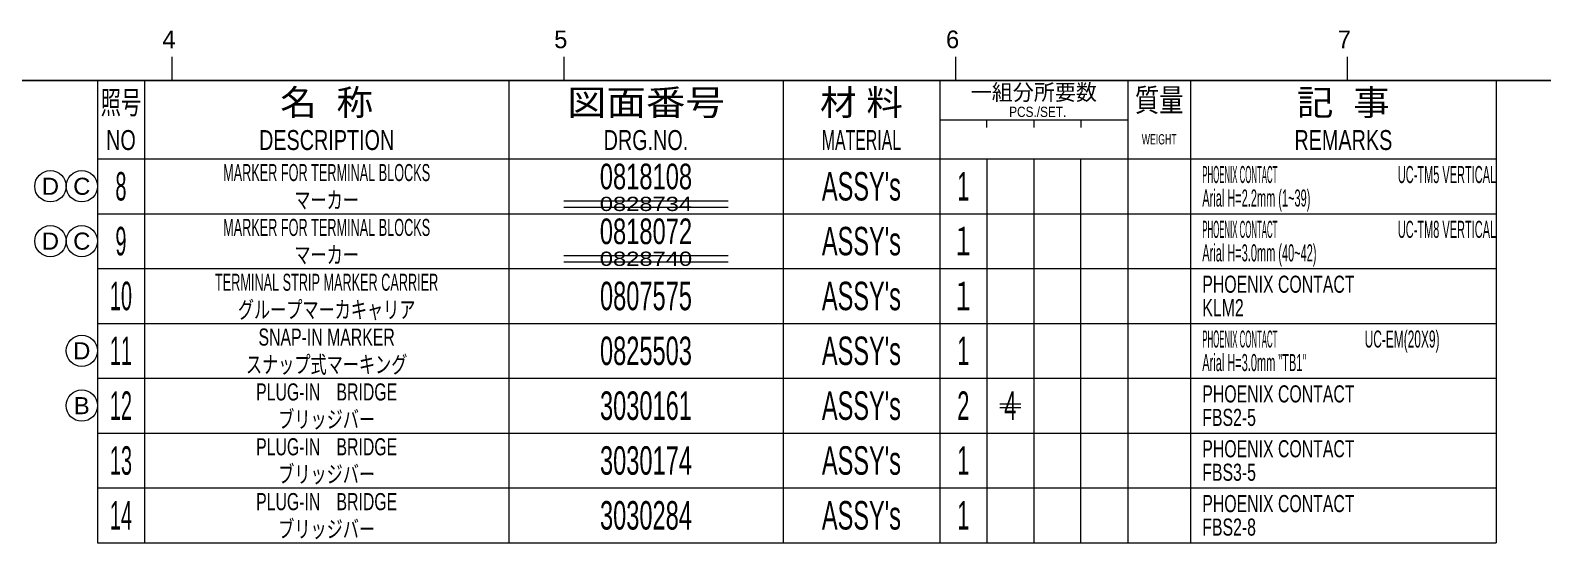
# Model space of a CAD drawing. Header units: millimetres. Extents: x 7 to 587, y 2 to 418.
# Drawn here: x 214.9 to 407.9, y 351 to 416.4 of the extents above; entities that cross this region are included whole.
import ezdxf
from ezdxf.enums import TextEntityAlignment as Align

# ---------------------------------------------------------------- set-up
doc = ezdxf.new("R2010")
doc.units = ezdxf.units.MM
for name, color, linetype in [('GR1_05', 7, 'Continuous'), ('図面枠C7M', 7, 'Continuous'), ('表題、部品表_01', 7, 'Continuous'), ('表題、部品表_02', 7, 'Continuous'), ('表題、部品表_03', 7, 'Continuous')]:
    doc.layers.add(name, color=color, linetype=linetype)
doc.styles.add('HG丸ｺﾞｼｯｸM-PRO', font='')
doc.styles.get('HG丸ｺﾞｼｯｸM-PRO').set_extended_font_data('HG丸ｺﾞｼｯｸM-PRO')

# ---------------------------------------------------------------- blocks, each defined once
blk = doc.blocks.new('BLKF023')
at = {"layer": '図面枠C7M', "color": 4, "linetype": 'Continuous', "lineweight": 13}
for p, q in [((233, 413), (233, 410)), ((283, 413), (283, 410)), ((333, 413), (333, 410)), ((383, 413), (383, 410))]:
    blk.add_line(p, q, dxfattribs=at)
at = {"layer": '図面枠C7M', "color": 2, "linetype": 'Continuous', "lineweight": 25}
blk.add_line((33, 410), (587, 410), dxfattribs=at)
at = {"layer": '図面枠C7M', "color": 4, "linetype": 'Continuous', "lineweight": 13, "style": 'HG丸ｺﾞｼｯｸM-PRO', "width": 1.003994}
for s, p in [('4', (231.79, 413.45)), ('5', (281.79, 413.45)), ('6', (331.79, 413.45)), ('7', (381.79, 413.45))]:
    blk.add_text(s, height=2.25, dxfattribs=at).set_placement(p, align=Align.BOTTOM_LEFT)
blk = doc.blocks.new('BLKF038')
at = {"layer": '表題、部品表_02', "color": 4, "linetype": 'Continuous', "lineweight": 13}
for p, q in [((223.5, 386), (223.5, 379)), ((223.5, 386), (402, 386)), ((229.5, 386), (229.5, 379)), ((276, 386), (276, 379)), ((311, 386), (311, 379)), ((331, 386), (331, 379)), ((337, 386), (337, 379)), ((343, 386), (343, 379)), ((349, 379), (349, 386)), ((355, 386), (355, 379)), ((363, 386), (363, 379)), ((402, 386), (402, 379)), ((223.5, 379), (402, 379))]:
    blk.add_line(p, q, dxfattribs=at)
blk = doc.blocks.new('BLKF040')
at = {"layer": '表題、部品表_02', "color": 4, "linetype": 'Continuous', "lineweight": 13}
for p, q in [((223.5, 379), (223.5, 372)), ((223.5, 379), (402, 379)), ((229.5, 379), (229.5, 372)), ((276, 379), (276, 372)), ((311, 379), (311, 372)), ((331, 379), (331, 372)), ((337, 379), (337, 372)), ((343, 379), (343, 372)), ((349, 372), (349, 379)), ((355, 379), (355, 372)), ((363, 379), (363, 372)), ((402, 379), (402, 372)), ((223.5, 372), (402, 372))]:
    blk.add_line(p, q, dxfattribs=at)
blk = doc.blocks.new('BLKF042')
at = {"layer": '表題、部品表_02', "color": 4, "linetype": 'Continuous', "lineweight": 13}
for p, q in [((223.5, 372), (223.5, 365)), ((223.5, 372), (402, 372)), ((229.5, 372), (229.5, 365)), ((276, 372), (276, 365)), ((311, 372), (311, 365)), ((331, 372), (331, 365)), ((337, 372), (337, 365)), ((343, 372), (343, 365)), ((349, 365), (349, 372)), ((355, 372), (355, 365)), ((363, 372), (363, 365)), ((402, 372), (402, 365)), ((223.5, 365), (402, 365))]:
    blk.add_line(p, q, dxfattribs=at)
blk = doc.blocks.new('BLKF044')
at = {"layer": '表題、部品表_02', "color": 4, "linetype": 'Continuous', "lineweight": 13}
for p, q in [((223.5, 400), (223.5, 393)), ((223.5, 400), (402, 400)), ((229.5, 400), (229.5, 393)), ((276, 400), (276, 393)), ((311, 400), (311, 393)), ((331, 400), (331, 393)), ((337, 400), (337, 393)), ((343, 400), (343, 393)), ((349, 393), (349, 400)), ((355, 400), (355, 393)), ((363, 400), (363, 393)), ((402, 400), (402, 393)), ((223.5, 393), (402, 393))]:
    blk.add_line(p, q, dxfattribs=at)
blk = doc.blocks.new('BLKF046')
at = {"layer": '表題、部品表_02', "color": 4, "linetype": 'Continuous', "lineweight": 13}
for p, q in [((223.5, 393), (223.5, 386)), ((223.5, 393), (402, 393)), ((229.5, 393), (229.5, 386)), ((276, 393), (276, 386)), ((311, 393), (311, 386)), ((331, 393), (331, 386)), ((337, 393), (337, 386)), ((343, 393), (343, 386)), ((349, 386), (349, 393)), ((355, 393), (355, 386)), ((363, 393), (363, 386)), ((402, 393), (402, 386)), ((223.5, 386), (402, 386))]:
    blk.add_line(p, q, dxfattribs=at)
blk = doc.blocks.new('BLKF052')
at = {"layer": '表題、部品表_01', "color": 4, "linetype": 'Continuous', "lineweight": 13}
for p, q in [((223.5, 410), (223.5, 400)), ((223.5, 410), (402, 410)), ((229.5, 410), (229.5, 400)), ((276, 410), (276, 400)), ((311, 410), (311, 400)), ((331, 410), (331, 400)), ((355, 410), (355, 400)), ((363, 410), (363, 400)), ((402, 410), (402, 400)), ((331, 405), (355, 405)), ((337, 404), (337, 405)), ((343, 405), (343, 404)), ((349, 405), (349, 404)), ((223.5, 400), (402, 400))]:
    blk.add_line(p, q, dxfattribs=at)
at = {"layer": '表題、部品表_01', "color": 3, "linetype": 'Continuous', "lineweight": 35, "style": 'HG丸ｺﾞｼｯｸM-PRO'}
for s, height, width, p in [('名  称', 3.273, 1.042426, (252.75, 407.2)), ('図面番号', 3.273, 1.127518, (293.5, 407.2)), ('材 料', 3.273, 1.042439, (321, 407.2)), ('一組分所要数', 2.036, 0.966638, (343, 408.5)), ('質量', 2.909, 0.781842, (359, 407.5)), ('記  事', 3.273, 1.042426, (382.5, 407.2)), ('照号', 2.909, 0.651535, (226.5, 407.2)), ('PCS./SET.', 1.309, 0.862935, (343.5, 406)), ('NO', 2.545, 0.740841, (226.5, 402.4)), ('DESCRIPTION', 2.5455, 0.741365, (252.75, 402.4)), ('DRG.NO.', 2.545, 0.741189, (293.5, 402.4)), ('MATERIAL', 2.545, 0.594756, (321, 402.4)), ('REMARKS', 2.545, 0.742803, (382.5, 402.4)), ('WEIGHT', 1.309, 0.635507, (359, 402.5))]:
    blk.add_text(s, height=height, dxfattribs=dict(at, width=width)).set_placement(p, align=Align.MIDDLE_CENTER)
blk = doc.blocks.new('BLKF051')
at = {"layer": '表題、部品表_01', "color": 3, "linetype": 'Continuous', "lineweight": 13}
blk.add_blockref('BLKF052', (0, 0), dxfattribs=at)
blk = doc.blocks.new('BLKF117')
at = {"layer": '表題、部品表_02', "color": 4, "linetype": 'Continuous', "lineweight": 13}
for p, q in [((223.5, 358), (223.5, 351)), ((223.5, 358), (402, 358)), ((229.5, 358), (229.5, 351)), ((276, 358), (276, 351)), ((311, 358), (311, 351)), ((331, 358), (331, 351)), ((337, 358), (337, 351)), ((343, 358), (343, 351)), ((349, 351), (349, 358)), ((355, 358), (355, 351)), ((363, 358), (363, 351)), ((402, 358), (402, 351)), ((223.5, 351), (402, 351))]:
    blk.add_line(p, q, dxfattribs=at)
blk = doc.blocks.new('BLKF119')
at = {"layer": '表題、部品表_02', "color": 4, "linetype": 'Continuous', "lineweight": 13}
for p, q in [((223.5, 365), (223.5, 358)), ((223.5, 365), (402, 365)), ((229.5, 365), (229.5, 358)), ((276, 365), (276, 358)), ((311, 365), (311, 358)), ((331, 365), (331, 358)), ((337, 365), (337, 358)), ((343, 365), (343, 358)), ((349, 358), (349, 365)), ((355, 365), (355, 358)), ((363, 365), (363, 358)), ((402, 365), (402, 358)), ((223.5, 358), (402, 358))]:
    blk.add_line(p, q, dxfattribs=at)
blk = doc.blocks.new('BLKF128')
at = {"layer": 'GR1_05', "color": 4, "linetype": 'Continuous', "lineweight": 13}
blk.add_circle((221.5, 368.5), 2, dxfattribs=at)
at = {"layer": 'GR1_05', "color": 4, "linetype": 'Continuous', "lineweight": 13, "style": 'HG丸ｺﾞｼｯｸM-PRO', "width": 1.04272}
blk.add_text('B', height=2.18, dxfattribs=at).set_placement((221.5, 368.5), align=Align.MIDDLE_CENTER)
blk = doc.blocks.new('BLKF131')
at = {"layer": 'GR1_05', "color": 4, "linetype": 'Continuous', "lineweight": 13}
blk.add_circle((221.5, 396.5), 2, dxfattribs=at)
at = {"layer": 'GR1_05', "color": 4, "linetype": 'Continuous', "lineweight": 13, "style": 'HG丸ｺﾞｼｯｸM-PRO', "width": 1.042931}
blk.add_text('C', height=2.18, dxfattribs=at).set_placement((221.5, 396.5), align=Align.MIDDLE_CENTER)
blk = doc.blocks.new('BLKF132')
at = {"layer": 'GR1_05', "color": 4, "linetype": 'Continuous', "lineweight": 13}
blk.add_circle((221.5, 389.5), 2, dxfattribs=at)
at = {"layer": 'GR1_05', "color": 4, "linetype": 'Continuous', "lineweight": 13, "style": 'HG丸ｺﾞｼｯｸM-PRO', "width": 1.042931}
blk.add_text('C', height=2.18, dxfattribs=at).set_placement((221.5, 389.5), align=Align.MIDDLE_CENTER)
blk = doc.blocks.new('BLKF133')
at = {"layer": 'GR1_05', "color": 4, "linetype": 'Continuous', "lineweight": 13}
blk.add_circle((217.5, 389.5), 2, dxfattribs=at)
at = {"layer": 'GR1_05', "color": 4, "linetype": 'Continuous', "lineweight": 13, "style": 'HG丸ｺﾞｼｯｸM-PRO', "width": 1.042833}
blk.add_text('D', height=2.18, dxfattribs=at).set_placement((217.5, 389.5), align=Align.MIDDLE_CENTER)
blk = doc.blocks.new('BLKF134')
at = {"layer": 'GR1_05', "color": 4, "linetype": 'Continuous', "lineweight": 13}
blk.add_circle((217.5, 396.5), 2, dxfattribs=at)
at = {"layer": 'GR1_05', "color": 4, "linetype": 'Continuous', "lineweight": 13, "style": 'HG丸ｺﾞｼｯｸM-PRO', "width": 1.042833}
blk.add_text('D', height=2.18, dxfattribs=at).set_placement((217.5, 396.5), align=Align.MIDDLE_CENTER)
blk = doc.blocks.new('BLKF135')
at = {"layer": 'GR1_05', "color": 4, "linetype": 'Continuous', "lineweight": 13}
blk.add_circle((221.5, 375.5), 2, dxfattribs=at)
at = {"layer": 'GR1_05', "color": 4, "linetype": 'Continuous', "lineweight": 13, "style": 'HG丸ｺﾞｼｯｸM-PRO', "width": 1.042833}
blk.add_text('D', height=2.18, dxfattribs=at).set_placement((221.5, 375.5), align=Align.MIDDLE_CENTER)

msp = doc.modelspace()

# ---------------------------------------------------------------- linework, layer by layer
at = {"layer": 'GR1_05', "color": 4, "linetype": 'Continuous', "lineweight": 13}
for p, q in [((283, 394.65), (304, 394.65)), ((283, 393.85), (304, 393.85)), ((283, 387.65), (304, 387.65)), ((283, 386.85), (304, 386.85)), ((338.65, 368.75), (341.35, 368.75)), ((338.65, 368.25), (341.35, 368.25))]:
    msp.add_line(p, q, dxfattribs=at)

# ---------------------------------------------------------------- block references
for name in ['BLKF134', 'BLKF131', 'BLKF133', 'BLKF132', 'BLKF135', 'BLKF128']:
    msp.add_blockref(name, (0, 0), dxfattribs=at)
at = {"layer": '図面枠C7M', "color": 4, "linetype": 'Continuous', "lineweight": 13}
msp.add_blockref('BLKF023', (0, 0), dxfattribs=at)
at = {"layer": '表題、部品表_01', "color": 3, "linetype": 'Continuous', "lineweight": 13}
msp.add_blockref('BLKF051', (0, 0), dxfattribs=at)
at = {"layer": '表題、部品表_02', "color": 4, "linetype": 'Continuous', "lineweight": 13}
for name in ['BLKF044', 'BLKF046', 'BLKF038', 'BLKF040', 'BLKF042', 'BLKF119', 'BLKF117']:
    msp.add_blockref(name, (0, 0), dxfattribs=at)

# ---------------------------------------------------------------- texts
at = {"layer": 'GR1_05', "color": 3, "linetype": 'Continuous', "lineweight": 35, "style": 'HG丸ｺﾞｼｯｸM-PRO'}
for s, height, width, p in [('0828734', 1.818, 1.245392, (293.5, 394.25)), ('0828740', 1.818, 1.245392, (293.5, 387.25)), ('4', 3.64, 0.576062, (340, 368.5))]:
    msp.add_text(s, height=height, dxfattribs=dict(at, width=width)).set_placement(p, align=Align.MIDDLE_CENTER)
at = {"layer": '表題、部品表_03', "color": 3, "linetype": 'Continuous', "lineweight": 35, "style": 'HG丸ｺﾞｼｯｸM-PRO'}
for s, height, width, p in [('8', 3.64, 0.521199, (226.5, 396.5)), ('MARKER FOR TERMINAL BLOCKS', 2.1818, 0.554332, (252.75, 398.25)), ('0818108', 3.273, 0.691275, (293.5, 397.75)), ("ASSY's", 3.636, 0.617769, (321, 396.5)), ('1', 3.64, 0.576062, (334, 396.5)), ('マーカー', 2.182, 0.692256, (252.75, 394.75)), ('MARKER FOR TERMINAL BLOCKS', 2.1818, 0.554332, (252.75, 391.25)), ('0818072', 3.273, 0.691275, (293.5, 390.75)), ('9', 3.64, 0.521199, (226.5, 389.5)), ("ASSY's", 3.636, 0.617769, (321, 389.5)), ('１', 3.64, 0.578238, (334, 389.5)), ('マーカー', 2.182, 0.692256, (252.75, 387.75)), ('10', 3.636, 0.521199, (226.5, 382.5)), ('TERMINAL STRIP MARKER CARRIER', 2.1818, 0.554386, (252.75, 384.25)), ('0807575', 3.636, 0.619953, (293.5, 382.5)), ("ASSY's", 3.636, 0.617769, (321, 382.5)), ('１', 3.64, 0.578238, (334, 382.5)), ('グループマーカキャリア', 2.1818, 0.692256, (252.75, 380.75)), ('SNAP-IN MARKER', 2.1818, 0.69228, (252.75, 377.25)), ('11', 3.636, 0.521199, (226.5, 375.5)), ('0825503', 3.636, 0.619953, (293.5, 375.5)), ("ASSY's", 3.636, 0.617769, (321, 375.5)), ('1', 3.64, 0.576062, (334, 375.5)), ('スナップ式マーキング', 2.182, 0.692256, (252.75, 373.75)), ('PLUG-IN\u3000BRIDGE', 2.1818, 0.692411, (252.75, 370.25)), ('12', 3.636, 0.521199, (226.5, 368.5)), ('3030161', 3.636, 0.619953, (293.5, 368.5)), ("ASSY's", 3.636, 0.617769, (321, 368.5)), ('2', 3.64, 0.576062, (334, 368.5)), ('ブリッジバー', 2.182, 0.692256, (252.75, 366.75)), ('13', 3.636, 0.521199, (226.5, 361.5)), ('PLUG-IN\u3000BRIDGE', 2.1818, 0.692411, (252.75, 363.25)), ('3030174', 3.636, 0.619953, (293.5, 361.5)), ("ASSY's", 3.636, 0.617769, (321, 361.5)), ('1', 3.64, 0.576062, (334, 361.5)), ('ブリッジバー', 2.182, 0.692256, (252.75, 359.75)), ('PLUG-IN\u3000BRIDGE', 2.1818, 0.692411, (252.75, 356.25)), ('14', 3.636, 0.521199, (226.5, 354.5)), ('3030284', 3.636, 0.619953, (293.5, 354.5)), ("ASSY's", 3.636, 0.617769, (321, 354.5)), ('1', 3.64, 0.576062, (334, 354.5)), ('ブリッジバー', 2.182, 0.692256, (252.75, 352.75))]:
    msp.add_text(s, height=height, dxfattribs=dict(at, width=width)).set_placement(p, align=Align.MIDDLE_CENTER)
for s, height, width, p in [('PHOENIX CONTACT', 2.1818, 0.34171, (364.5, 398)), ('Arial H=2.2mm (1~39)', 2.1818, 0.480533, (364.5, 395)), ('PHOENIX CONTACT', 2.1818, 0.34171, (364.5, 391)), ('Arial H=3.0mm (40~42)', 2.1818, 0.480674, (364.5, 388)), ('PHOENIX CONTACT', 2.1818, 0.692624, (364.5, 384)), ('KLM2', 2.182, 0.692835, (364.5, 381)), ('PHOENIX CONTACT', 2.1818, 0.34171, (364.5, 377)), ('UC-EM(20X9)', 2.1818, 0.521471, (385.22, 377)), ('Arial H=3.0mm "TB1"', 2.1818, 0.480635, (364.5, 374)), ('PHOENIX CONTACT', 2.1818, 0.692624, (364.5, 370)), ('FBS2-5', 2.182, 0.691927, (364.5, 367)), ('PHOENIX CONTACT', 2.1818, 0.692624, (364.5, 363)), ('FBS3-5', 2.182, 0.691927, (364.5, 360)), ('PHOENIX CONTACT', 2.1818, 0.692624, (364.5, 356)), ('FBS2-8', 2.182, 0.691927, (364.5, 353))]:
    msp.add_text(s, height=height, dxfattribs=dict(at, width=width)).set_placement(p, align=Align.MIDDLE_LEFT)
at = {"layer": '表題、部品表_03', "color": 3, "linetype": 'Continuous', "lineweight": 35, "style": 'HG丸ｺﾞｼｯｸM-PRO', "width": 0.48091}
for s, p in [('UC-TM5 VERTICAL', (402, 398)), ('UC-TM8 VERTICAL', (402, 391))]:
    msp.add_text(s, height=2.1818, dxfattribs=at).set_placement(p, align=Align.MIDDLE_RIGHT)

doc.saveas('drawing.dxf')
